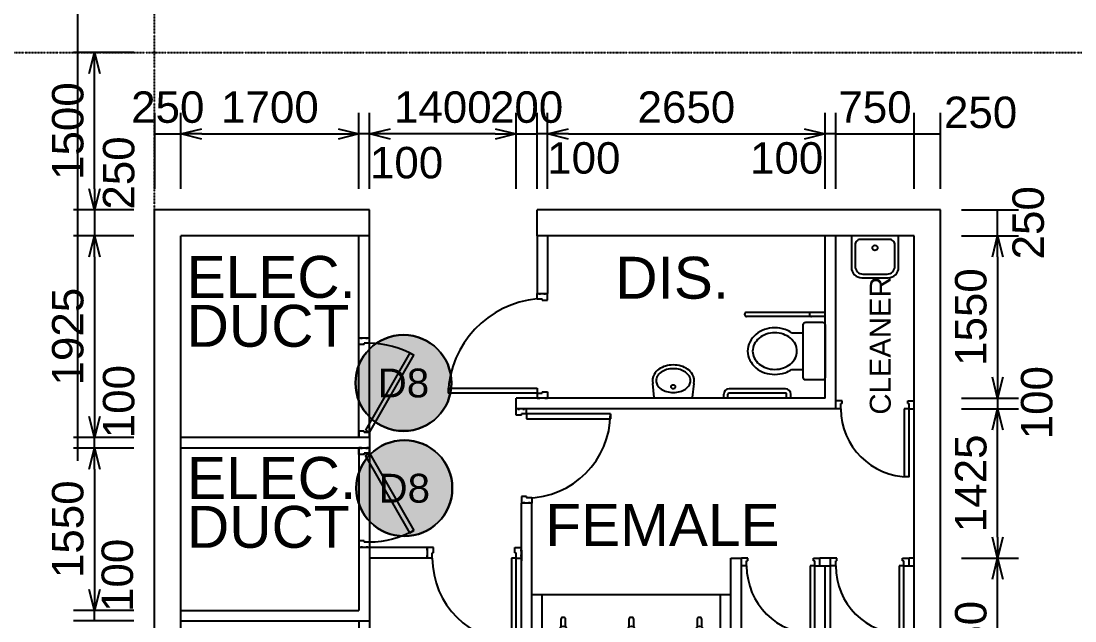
# Model space of a CAD drawing. Header units: millimetres. Extents: x 519 to 50132, y 345 to 55394.
# Drawn here: x 27969 to 38027, y 34838 to 40563 of the extents above; entities that cross this region are included whole.
import ezdxf
from ezdxf.enums import TextEntityAlignment as Align

# ---------------------------------------------------------------- set-up
doc = ezdxf.new("R2010")
doc.units = ezdxf.units.MM
doc.linetypes.add('DASHDOT', pattern=[1, 0.5, -0.25, 0, -0.25])
doc.layers.get('0').update_dxf_attribs({"color": 8})
doc.layers.get('Defpoints').update_dxf_attribs({"color": 8})
for name, color, linetype in [('DLN020__', 8, 'DASHDOT'), ('DLN030', 8, 'Continuous'), ('DLN041__', 8, 'Continuous'), ('DLN052__', 8, 'Continuous'), ('DLN220__', 8, 'Continuous'), ('DLN280__', 8, 'Continuous'), ('DLN315__', 8, 'Continuous'), ('DLN325-1', 8, 'Continuous'), ('DLN325__', 8, 'Continuous'), ('DLN740__', 8, 'Continuous'), ('FITBATH', 8, 'Continuous'), ('FITDOOR', 8, 'Continuous'), ('FS-10', 8, 'Continuous'), ('MARK', 8, 'Continuous')]:
    doc.layers.add(name, color=color, linetype=linetype)
doc.styles.add('ROMANS', font='swissl.ttf')
doc.styles.add('SWIS721LT450', font='swissl.ttf')
doc.styles.add('SWIS721LT750', font='swissl.ttf')
doc.dimstyles.new('INTDIM', dxfattribs={"dimscale": 200, "dimtxt": 2.25, "dimasz": 1.5, "dimexe": 1, "dimexo": 0, "dimgap": 1, "dimtad": 1, "dimdec": 0, "dimrnd": 1, "dimzin": 1, "dimdsep": 46, "dimtxsty": 'SWIS721LT450', "dimcen": 1, "dimclrd": 256, "dimclre": 256, "dimclrt": 256, "dimaunit": 1, "dimadec": 3, "dimazin": 0, "dimtfac": 1, "dimtdec": 0, "dimtix": 1, "dimtmove": 2, "dimatfit": 0, "dimfxl": 1, "dimtolj": 1, "dimtzin": 0, "dimarcsym": 0})

# ---------------------------------------------------------------- blocks, each defined once
blk = doc.blocks.new('SANWC1')
at = {"layer": 'FITBATH'}
blk.add_lwpolyline([(0.317, 0.583, 0.06727), (0.374, 0.697, 0.082508), (0.404, 0.875, 0.082508), (0.374, 1.053, 0.090374), (0.291, 1.202, 0.104298), (0.157, 1.309, 0.116855), (0, 1.346, 0.116855), (-0.157, 1.309, 0.104298), (-0.291, 1.202, 0.090374), (-0.374, 1.053, 0.082508), (-0.404, 0.875, 0.082508), (-0.374, 0.697, 0.06727), (-0.317, 0.583, 0.06727)], format="xyb", dxfattribs=at)
for points in [[(-0.224, 1.147, 0.090374), (-0.292, 1.025, 0.082508), (-0.317, 0.875, 0.082508), (-0.292, 0.725, 0.090374), (-0.224, 0.603, 0.104298), (-0.118, 0.518, 0.116855), (0, 0.49, 0.116855), (0.118, 0.518, 0.104298), (0.224, 0.603, 0.090374), (0.292, 0.725, 0.082508), (0.317, 0.875, 0.082508), (0.292, 1.025, 0.090374), (0.224, 1.147, 0.104298), (0.118, 1.232, 0.116855), (0, 1.26, 0.116855), (-0.118, 1.232, 0.104298)], [(-0.452, 0.385), (0.452, 0.385, -0.414214), (0.5, 0.337), (0.5, 0.048, -0.414214), (0.452, 0), (-0.452, 0, -0.414214), (-0.5, 0.048), (-0.5, 0.337, -0.414214)]]:
    blk.add_lwpolyline(points, format="xyb", close=True, dxfattribs=at)
for points in [[(-0.317, 0.583), (-0.317, 0.385)], [(0.317, 0.583), (0.317, 0.385)]]:
    blk.add_lwpolyline(points, dxfattribs=at)
blk = doc.blocks.new('SANLAV1')
at = {"layer": 'FITBATH'}
for points in [[(0.492, 0.355, 0.195397), (0.459, 0.57, 0.106942), (0.341, 0.695, 0.081615), (0.188, 0.768, 0.069755), (0, 0.794, 0.069755), (-0.188, 0.768, 0.081615), (-0.341, 0.695, 0.106942), (-0.459, 0.57, 0.195397), (-0.492, 0.355, 0.195397)], [(0.492, 0.355), (0.453, 0.017, -0.380701), (0.434, 0), (-0.434, 0, -0.380701), (-0.453, 0.017), (-0.492, 0.355)]]:
    blk.add_lwpolyline(points, format="xyb", dxfattribs=at)
blk.add_lwpolyline([(0.412, 0.422, 0.135913), (0.383, 0.524, 0.106942), (0.291, 0.623, 0.081615), (0.163, 0.683, 0.069755), (0, 0.706, 0.069755), (-0.163, 0.683, 0.081615), (-0.291, 0.623, 0.106942), (-0.383, 0.524, 0.135913), (-0.412, 0.422, 0.135913), (-0.383, 0.319, 0.106942), (-0.291, 0.221, 0.081615), (-0.163, 0.16, 0.069755), (0, 0.137, 0.069755), (0.163, 0.16, 0.081615), (0.291, 0.221, 0.106942), (0.383, 0.319, 0.135913)], format="xyb", close=True, dxfattribs=at)
blk.add_circle((-0.002, 0.274), 0.049, dxfattribs=at)
blk = doc.blocks.new('DR1CL1')
at = {"layer": 'FITDOOR'}
for p, q in [((50, 0), (0, 0)), ((0, 0), (0, -75)), ((50, 0), (50, -50)), ((62.5, -75), (0, -75)), ((62.5, -50), (50, -50)), ((62.5, -50), (62.5, -75))]:
    blk.add_line(p, q, dxfattribs=at)
blk = doc.blocks.new('DR1CD')
at = {"layer": 'FITDOOR'}
for p, q in [((0, 1), (45, 1)), ((0, 1), (0, 0)), ((45, 0), (45, 1)), ((0, 0), (45, 0))]:
    blk.add_line(p, q, dxfattribs=at)
blk = doc.blocks.new('DR1CM')
at = {"layer": 'FITDOOR'}
blk.add_arc((0, 0), 1, 0, 90, dxfattribs=at)
blk = doc.blocks.new('DR1CR1')
at = {"layer": 'FITDOOR'}
for p, q in [((-50, 0), (0, 0)), ((-50, 0), (-50, -50)), ((0, 0), (0, -75)), ((-62.5, -50), (-62.5, -75)), ((-62.5, -50), (-50, -50)), ((-62.5, -75), (0, -75))]:
    blk.add_line(p, q, dxfattribs=at)
blk = doc.blocks.new('DR1CL2')
at = {"layer": 'FITDOOR'}
for p, q in [((50, 0), (0, 0)), ((0, 0), (0, -25)), ((50, 0), (50, -50)), ((12, -25), (0, -25)), ((0, -75), (0, -100)), ((12, -75), (0, -75)), ((62.5, -100), (0, -100)), ((62.5, -50), (50, -50)), ((62.5, -50), (62.5, -100))]:
    blk.add_line(p, q, dxfattribs=at)
blk = doc.blocks.new('DR1CR2')
at = {"layer": 'FITDOOR'}
for p, q in [((-50, 0), (-50, -50)), ((-50, 0), (0, 0)), ((0, 0), (0, -25)), ((-62.5, -50), (-50, -50)), ((-62.5, -50), (-62.5, -100)), ((-62.5, -100), (0, -100)), ((-12, -25), (0, -25)), ((-12, -75), (0, -75)), ((0, -75), (0, -100))]:
    blk.add_line(p, q, dxfattribs=at)
blk = doc.blocks.new('DR1AD')
at = {"layer": 'FITDOOR'}
for p, q in [((-45, 1), (0, 1)), ((-45, 1), (-45, 0)), ((0, 0), (0, 1)), ((-45, 0), (0, 0))]:
    blk.add_line(p, q, dxfattribs=at)
blk = doc.blocks.new('TOILET01')
at = {"layer": 'DLN740__'}
blk.add_line((171, 0), (-171, 0), dxfattribs=at)
for points in [[(113, 127), (124, 127, 0.294171), (165, 423, 0.11195), (82, 531, 0.35994), (-82, 531, 0.11195), (-165, 423, 0.294171), (-124, 127), (-113, 127)], [(-64, 111), (-64, 81, -1), (-88, 81), (-88, 111)], [(64, 111), (64, 81, 1), (88, 81), (88, 111)]]:
    blk.add_lwpolyline(points, format="xyb", dxfattribs=at)
blk.add_lwpolyline([(157, 420, -0.325454), (96, 111), (-96, 111, -0.325454), (-157, 420, -0.11195), (-76, 525, -0.35994), (76, 525, -0.11195)], format="xyb", close=True, dxfattribs=at)
for centre, start, end in [((6996, 619), 182.6182, 184.9339), ((-6996, 619), 355.0661, 357.3818)]:
    blk.add_arc(centre, 7194, start, end, dxfattribs=at)
blk = doc.blocks.new('URINAL')
at = {"layer": 'DLN740__'}
for points in [[(-174, -130, -0.355245), (-154, -114), (154, -114, -0.355245), (174, -130), (193, -221, 0.355529), (202, -229), (220, -229, 0.414214), (230, -219), (230, 0), (-230, 0), (-230, -219, 0.414214), (-220, -229), (-202, -229, 0.355529), (-193, -221), (-174, -130)], [(181, -163), (32, -288, -0.364844), (-32, -288), (-181, -163)], [(166, -118), (13, -248, -0.364844), (-13, -248), (-166, -118)]]:
    blk.add_lwpolyline(points, format="xyb", dxfattribs=at)
blk.add_circle((0, -64), 20.5, dxfattribs=at)
blk = doc.blocks.new('SANSLO-V01')
at = {"layer": 'FITBATH'}
for points in [[(225, 0), (225, 300, 0.414214), (125, 400), (-125, 400, 0.414214), (-225, 300), (-225, 0)], [(190, 85), (190, 290, 0.414214), (115, 365), (-115, 365, 0.414214), (-190, 290), (-190, 85, 0.414214), (-140, 35), (140, 35, 0.414214)]]:
    blk.add_lwpolyline(points, format="xyb", close=True, dxfattribs=at)
blk.add_circle((0, 115), 25, dxfattribs=at)
blk = doc.blocks.new('CORE_TOILET')
blk.add_line((-1650, -4825), (-875, -4825))
at = {"layer": 'DLN220__'}
for p, q in [((-3600, 0), (-3600, -550)), ((-3500, 0), (-3500, -550)), ((-850, -1550), (-850, 0)), ((-750, -1650), (-750, 0)), ((-3600, -550), (-3500, -550)), ((-3800, -1650), (-3800, -1550)), ((-3100, -1550), (-3800, -1550)), ((-850, -1550), (-3100, -1550)), ((-750, -1650), (-3800, -1650)), ((-3650, -2550), (-3750, -2550)), ((-3750, -3925), (-3750, -2550)), ((-3650, -3925), (-3650, -2550)), ((-4650, -2975), (-5200, -2975)), ((-4650, -2975), (-4650, -3075)), ((-3750, -3000), (-3750, -3100)), ((-4650, -3075), (-5200, -3075)), ((-1750, -3075), (-1650, -3075)), ((-1750, -3925), (-1750, -3075)), ((-1650, -4825), (-1650, -3075)), ((-3650, -3450), (-3650, -3450)), ((-5300, -3675), (-5300, -4125)), ((-5200, -3675), (-5200, -4125)), ((-4250, -3925), (-3750, -3925)), ((-4250, -4025), (-4250, -3925)), ((-3650, -3925), (-1750, -3925)), ((-4250, -4025), (-2500, -4025)), ((-2500, -5675), (-2500, -4025)), ((-2400, -5675), (-2400, -4025)), ((-2400, -4025), (-1750, -4025)), ((-1750, -4925), (-1750, -4025)), ((-5200, -4125), (-5300, -4125)), ((-1650, -4825), (0, -4825)), ((-1750, -4925), (0, -4925)), ((-6750, -5225), (-7000, -5225)), ((-6750, -5325), (-6750, -5225)), ((-6750, -5325), (-7000, -5325))]:
    blk.add_line(p, q, dxfattribs=at)
at = {"layer": 'DLN220__', "ltscale": 0.05}
blk.add_lwpolyline([(-5000, -5075), (-5000, -4275), (-6500, -4275), (-6500, -5075)], close=True, dxfattribs=at)
at = {"layer": 'DLN325__', "ltscale": 0.3}
for p, q in [((-6850, -5675), (-6850, -5325)), ((-6800, -5675), (-6800, -5325)), ((-6750, -5675), (-6750, -5325))]:
    blk.add_line(p, q, dxfattribs=at)
at = {"layer": 'DLN740__'}
for p, q in [((-980, -730), (-1600, -730)), ((-980, -770), (-1600, -770)), ((-850, -730), (-980, -730)), ((-850, -770), (-980, -770)), ((-1228, -1460), (-1768, -1460)), ((-1228, -1500), (-1768, -1500)), ((-1818, -1550), (-1818, -1510)), ((-1778, -1550), (-1778, -1510)), ((-1218, -1550), (-1218, -1510)), ((-1178, -1550), (-1178, -1510)), ((-800, -3075), (-900, -3075)), ((0, -3075), (-50, -3075)), ((-900, -3150), (-800, -3150)), ((-850, -4825), (-850, -3150)), ((-800, -4825), (-800, -3150)), ((-50, -3150), (0, -3150)), ((-1750, -3425), (-3650, -3425)), ((-3550, -3825), (-3550, -3425)), ((-1850, -3825), (-1850, -3425)), ((-6800, -3875), (-5300, -3875)), ((-3550, -3825), (-1850, -3825)), ((-4250, -4875), (-4250, -4725)), ((-4175, -4725), (-4175, -4825)), ((-2500, -4825), (-4175, -4825)), ((-2500, -4875), (-4250, -4875)), ((-6450, -5225), (-4900, -5225)), ((-6350, -5575), (-6350, -5225)), ((-5000, -5225), (-5000, -5575)), ((-4900, -5225), (-4900, -5675)), ((-5000, -5575), (-6350, -5575)), ((-4250, -5675), (-4250, -5575)), ((-4175, -5575), (-4175, -5675))]:
    blk.add_line(p, q, dxfattribs=at)
for points in [[(-3328, -3733), (-3328, -3661, 0.414214), (-3348, -3641), (-3353, -3641, 0.414214), (-3373, -3661), (-3373, -3733)], [(-2678, -3733), (-2678, -3661, 0.414214), (-2698, -3641), (-2703, -3641, 0.414214), (-2723, -3661), (-2723, -3733)], [(-2028, -3733), (-2028, -3661, 0.414214), (-2048, -3641), (-2053, -3641, 0.414214), (-2073, -3661), (-2073, -3733)], [(-6023, -5483), (-6023, -5411, -0.414214), (-6003, -5391), (-5998, -5391, -0.414214), (-5978, -5411), (-5978, -5483)], [(-5328, -5483), (-5328, -5411, 0.414214), (-5348, -5391), (-5353, -5391, 0.414214), (-5373, -5411), (-5373, -5483)]]:
    blk.add_lwpolyline(points, format="xyb", dxfattribs=at)
for points in [[(-6800, -5225), (-6800, -3875)], [(-6450, -5225), (-6450, -5675)]]:
    blk.add_lwpolyline(points, dxfattribs=at)
for centre in [(-3350, -3763), (-2700, -3763), (-2050, -3763), (-6000, -5513), (-5350, -5513)]:
    blk.add_circle(centre, 37.5, dxfattribs=at)
for centre, radius, start, end in [((-1600, -750), 20, 90, 270), ((-980, -750), 20, 90, 270), ((-1768, -1510), 50, 90, 180), ((-1768, -1510), 10, 90, 180), ((-1228, -1510), 50, 0, 90), ((-1228, -1510), 10, 0, 90)]:
    blk.add_arc(centre, radius, start, end, dxfattribs=at)
at = {"layer": 'FITDOOR'}
blk.add_arc((-3508, -1538), 942, 95.5824, 177.6907, dxfattribs=at)
at = {"layer": 'DLN325__', "xscale": -1}
for name, p, rotation in [('DR1CL2', (-3600, -550), 90), ('DR1CR2', (-3600, -1550), 90), ('DR1CL1', (-750, -1650), 180), ('DR1CR1', (0, -1650), 180)]:
    blk.add_blockref(name, p, dxfattribs=dict(at, rotation=rotation))
at = {"layer": 'DLN325__', "xscale": -1, "yscale": 850, "rotation": 90}
blk.add_blockref('DR1AD', (-3600, -1500), dxfattribs=at)
at = {"layer": 'DLN325__'}
for name, p, rotation in [('DR1CL2', (-3700, -1650), 270), ('DR1CR2', (-3650, -2550), 270), ('DR1CR2', (-4650, -3075), 180), ('DR1CL2', (-3750, -3075), 180)]:
    blk.add_blockref(name, p, dxfattribs=dict(at, rotation=rotation))
for p, yscale, rotation in [((-3700, -1700), 800, 270), ((-50, -1650), 650, 180), ((-3800, -3075), 800, 180)]:
    blk.add_blockref('DR1CD', p, dxfattribs=dict(at, yscale=yscale, rotation=rotation))
for p, xscale, yscale, zscale, rotation in [((-3700, -1700), 800, 800, 800, 270), ((-50, -1650), 650, 650, 650, 180), ((-3800, -3075), 800, 800, 800, 180)]:
    blk.add_blockref('DR1CM', p, dxfattribs=dict(at, xscale=xscale, yscale=yscale, zscale=zscale, rotation=rotation))
at = {"layer": 'DLN740__'}
for name, p, rotation in [('SANSLO-V01', (-375, 0), 180), ('TOILET01', (-2500, -4387), 90), ('TOILET01', (-2500, -5262), 90)]:
    blk.add_blockref(name, p, dxfattribs=dict(at, rotation=rotation))
for name, p, xscale, yscale, zscale, rotation in [('SANWC1', (-850, -1100), 550, 550, 550, 90), ('DR1CM', (-950, -3150), 650, 650, 650, 180), ('DR1CM', (-100, -3150), 650, 650, 650, 180), ('DR1CM', (-4175, -4075), 650, 650, 650, 270), ('DR1CM', (-4175, -4925), 650, 650, 650, 270)]:
    blk.add_blockref(name, p, dxfattribs=dict(at, xscale=xscale, yscale=yscale, zscale=zscale, rotation=rotation))
at = {"layer": 'DLN740__', "xscale": 400, "yscale": 400, "zscale": 400}
blk.add_blockref('SANLAV1', (-2300, -1550), dxfattribs=at)
at = {"layer": 'DLN740__'}
for name, p, xscale, rotation in [('DR1CL1', (-1650, -3150), -1, 180), ('DR1CR1', (-900, -3150), -1, 180), ('DR1CL1', (-800, -3150), -1, 180), ('DR1CR1', (-50, -3150), -1, 180), ('DR1CR1', (-4175, -4025), -1, 270), ('URINAL', (-6800, -4675), -1.000000000000002, 90.00000002556308), ('DR1CL1', (-4175, -4775), -1, 270), ('DR1CR1', (-4175, -4875), -1, 270), ('DR1CL1', (-4175, -5575), -1, 270)]:
    blk.add_blockref(name, p, dxfattribs=dict(at, xscale=xscale, rotation=rotation))
at = {"layer": 'DLN740__', "yscale": 650}
for p, rotation in [((-950, -3150), 180), ((-100, -3150), 180), ((-4175, -4075), 270), ((-4175, -4925), 270)]:
    blk.add_blockref('DR1CD', p, dxfattribs=dict(at, rotation=rotation))
at = {"layer": 'DLN740__', "xscale": -1}
blk.add_blockref('URINAL', (-5730, -3875), dxfattribs=at)
at = {"layer": 'DLN740__'}
for p in [(-1287, -4825), (-412, -4825)]:
    blk.add_blockref('TOILET01', p, dxfattribs=at)
at = {"layer": 'DLN041__', "insert": (-2337, -5471), "char_height": 300, "width": 1310.63, "attachment_point": 7, "style": 'SWIS721LT750'}
blk.add_mtext('{\\fUnivers|b0|i0|c0|p34;P.D.}', dxfattribs=at)
blk = doc.blocks.new('DRNO')
at = {"layer": 'MARK'}
blk.add_circle((0, 0), 1, dxfattribs=at)
at = {"layer": 'MARK', "style": 'ROMANS'}
blk.add_attdef('DRNO', text='', height=0.6, dxfattribs=at).set_placement((0, 0), align=Align.MIDDLE)
blk = doc.blocks.new('DIMARR')
for p, q in [((-1, 0.25), (0, 0)), ((-1, 0), (0, 0)), ((0, 0), (-1, -0.25))]:
    blk.add_line(p, q)
blk = doc.blocks.new('*D400')
at = {"layer": 'Defpoints', "color": 0, "transparency": 16777216}
for p in [(31194, 39486), (29494, 38763), (31194, 38763)]:
    blk.add_point(p, dxfattribs=at)
at = {"layer": 'DLN030', "lineweight": -2, "transparency": 16777216}
for p, q in [((29494, 38963), (29494, 39686)), ((31194, 38963), (31194, 39686)), ((29694, 39486), (30994, 39486))]:
    blk.add_line(p, q, dxfattribs=at)
at = {"layer": 'DLN030', "lineweight": -2, "transparency": 16777216, "xscale": 200, "yscale": 200, "zscale": 200, "rotation": 180}
blk.add_blockref('DIMARR', (29494, 39486), dxfattribs=at)
at = {"layer": 'DLN030', "lineweight": -2, "transparency": 16777216, "xscale": 200, "yscale": 200, "zscale": 200}
blk.add_blockref('DIMARR', (31194, 39486), dxfattribs=at)
at = {"layer": 'DLN030', "transparency": 16777216, "insert": (30344, 39740), "char_height": 300, "attachment_point": 5, "style": 'SWIS721LT450'}
blk.add_mtext('\\A1;1700', dxfattribs=at)
blk = doc.blocks.new('*D401')
at = {"layer": 'Defpoints', "color": 0, "transparency": 16777216}
for p in [(29494, 39486), (29244, 38763), (29494, 38763)]:
    blk.add_point(p, dxfattribs=at)
at = {"layer": 'DLN030', "lineweight": -2, "transparency": 16777216}
for p, q in [((29244, 38963), (29244, 39686)), ((29494, 38963), (29494, 39686)), ((29244, 39486), (29494, 39486))]:
    blk.add_line(p, q, dxfattribs=at)
at = {"layer": 'DLN030', "transparency": 16777216, "insert": (29369, 39740), "char_height": 300, "attachment_point": 5, "style": 'SWIS721LT450'}
blk.add_mtext('\\A1;250', dxfattribs=at)
blk = doc.blocks.new('*D402')
at = {"layer": 'Defpoints', "color": 0, "transparency": 16777216}
for p in [(31194, 39486), (31194, 38763), (31294, 38763)]:
    blk.add_point(p, dxfattribs=at)
at = {"layer": 'DLN030', "lineweight": -2, "transparency": 16777216}
for p, q in [((31194, 38963), (31194, 39686)), ((31294, 38963), (31294, 39686)), ((31294, 39486), (31194, 39486))]:
    blk.add_line(p, q, dxfattribs=at)
at = {"layer": 'DLN030', "transparency": 16777216, "insert": (31648, 39210), "char_height": 300, "attachment_point": 5, "style": 'SWIS721LT450'}
blk.add_mtext('\\A1;100', dxfattribs=at)
blk = doc.blocks.new('*D403')
at = {"layer": 'Defpoints', "color": 0, "transparency": 16777216}
for p in [(29244, 38763), (28670, 38513), (29244, 38513)]:
    blk.add_point(p, dxfattribs=at)
at = {"layer": 'DLN030', "lineweight": -2, "transparency": 16777216}
for p, q in [((29044, 38763), (28470, 38763)), ((28670, 38763), (28670, 38513)), ((29044, 38513), (28470, 38513))]:
    blk.add_line(p, q, dxfattribs=at)
at = {"layer": 'DLN030', "transparency": 16777216, "insert": (28902, 39113), "char_height": 300, "attachment_point": 5, "rotation": 90, "style": 'SWIS721LT450'}
blk.add_mtext('\\A1;250', dxfattribs=at)
blk = doc.blocks.new('*D404')
at = {"layer": 'Defpoints', "color": 0, "transparency": 16777216}
for p in [(29244, 38513), (28670, 36588), (29244, 36588)]:
    blk.add_point(p, dxfattribs=at)
at = {"layer": 'DLN030', "lineweight": -2, "transparency": 16777216}
for p, q in [((29044, 38513), (28470, 38513)), ((28670, 38313), (28670, 36788)), ((29044, 36588), (28470, 36588))]:
    blk.add_line(p, q, dxfattribs=at)
at = {"layer": 'DLN030', "lineweight": -2, "transparency": 16777216, "xscale": 200, "yscale": 200, "zscale": 200}
for p, rotation in [((28670, 38513), 90), ((28670, 36588), 270)]:
    blk.add_blockref('DIMARR', p, dxfattribs=dict(at, rotation=rotation))
at = {"layer": 'DLN030', "transparency": 16777216, "insert": (28416, 37551), "char_height": 300, "attachment_point": 5, "rotation": 90, "style": 'SWIS721LT450'}
blk.add_mtext('\\A1;1925', dxfattribs=at)
blk = doc.blocks.new('*D405')
at = {"layer": 'Defpoints', "color": 0, "transparency": 16777216}
for p in [(28670, 36588), (29244, 36588), (29244, 36488)]:
    blk.add_point(p, dxfattribs=at)
at = {"layer": 'DLN030', "lineweight": -2, "transparency": 16777216}
for p, q in [((29044, 36588), (28470, 36588)), ((28670, 36488), (28670, 36588)), ((29044, 36488), (28470, 36488))]:
    blk.add_line(p, q, dxfattribs=at)
at = {"layer": 'DLN030', "transparency": 16777216, "insert": (28902, 36931), "char_height": 300, "attachment_point": 5, "rotation": 90, "style": 'SWIS721LT450'}
blk.add_mtext('\\A1;100', dxfattribs=at)
blk = doc.blocks.new('*D407')
at = {"layer": 'Defpoints', "color": 0, "transparency": 16777216}
for p in [(28670, 40263), (29244, 40263), (29244, 38763)]:
    blk.add_point(p, dxfattribs=at)
at = {"layer": 'DLN030', "lineweight": -2, "transparency": 16777216}
for p, q in [((29044, 40263), (28470, 40263)), ((28670, 38963), (28670, 40063)), ((29044, 38763), (28470, 38763))]:
    blk.add_line(p, q, dxfattribs=at)
at = {"layer": 'DLN030', "lineweight": -2, "transparency": 16777216, "xscale": 200, "yscale": 200, "zscale": 200}
for p, rotation in [((28670, 40263), 90), ((28670, 38763), 270)]:
    blk.add_blockref('DIMARR', p, dxfattribs=dict(at, rotation=rotation))
at = {"layer": 'DLN030', "transparency": 16777216, "insert": (28416, 39513), "char_height": 300, "attachment_point": 5, "rotation": 90, "style": 'SWIS721LT450'}
blk.add_mtext('\\A1;1500', dxfattribs=at)
blk = doc.blocks.new('*D408')
at = {"layer": 'Defpoints', "color": 0, "transparency": 16777216}
for p in [(36744, 35438), (37289, 35438), (36744, 33688)]:
    blk.add_point(p, dxfattribs=at)
at = {"layer": 'DLN030', "lineweight": -2, "transparency": 16777216}
for p, q in [((36944, 35438), (37489, 35438)), ((37289, 33888), (37289, 35238)), ((36944, 33688), (37489, 33688))]:
    blk.add_line(p, q, dxfattribs=at)
at = {"layer": 'DLN030', "lineweight": -2, "transparency": 16777216, "xscale": 200, "yscale": 200, "zscale": 200}
for p, rotation in [((37289, 35438), 90), ((37289, 33688), 270)]:
    blk.add_blockref('DIMARR', p, dxfattribs=dict(at, rotation=rotation))
at = {"layer": 'DLN030', "transparency": 16777216, "insert": (37035, 34563), "char_height": 300, "attachment_point": 5, "rotation": 90, "style": 'SWIS721LT450'}
blk.add_mtext('\\A1;1750', dxfattribs=at)
blk = doc.blocks.new('A$C100E7936')
at = {"layer": 'FITDOOR'}
blk.add_arc((560, -78), 850, 150, 180, dxfattribs=at)
at = {"layer": 'DLN315__', "yscale": 849.9999999999936, "rotation": 60.00000000179951}
blk.add_blockref('DR1AD', (560, -78), dxfattribs=at)
at = {"layer": 'DLN315__'}
for name, p in [('DR1CL2', (-340, -78)), ('DR1CR2', (610, -78))]:
    blk.add_blockref(name, p, dxfattribs=at)
blk = doc.blocks.new('*D412')
at = {"layer": 'Defpoints', "color": 0, "transparency": 16777216}
for p in [(29244, 36488), (28670, 34938), (29244, 34938)]:
    blk.add_point(p, dxfattribs=at)
at = {"layer": 'DLN030', "lineweight": -2, "transparency": 16777216}
for p, q in [((29044, 36488), (28470, 36488)), ((28670, 36288), (28670, 35138)), ((29044, 34938), (28470, 34938))]:
    blk.add_line(p, q, dxfattribs=at)
at = {"layer": 'DLN030', "lineweight": -2, "transparency": 16777216, "xscale": 200, "yscale": 200, "zscale": 200}
for p, rotation in [((28670, 36488), 90), ((28670, 34938), 270)]:
    blk.add_blockref('DIMARR', p, dxfattribs=dict(at, rotation=rotation))
at = {"layer": 'DLN030', "transparency": 16777216, "insert": (28416, 35713), "char_height": 300, "attachment_point": 5, "rotation": 90, "style": 'SWIS721LT450'}
blk.add_mtext('\\A1;1550', dxfattribs=at)
blk = doc.blocks.new('*D413')
at = {"layer": 'Defpoints', "color": 0, "transparency": 16777216}
for p in [(28670, 34938), (29244, 34938), (29244, 34838)]:
    blk.add_point(p, dxfattribs=at)
at = {"layer": 'DLN030', "lineweight": -2, "transparency": 16777216}
for p, q in [((29044, 34938), (28470, 34938)), ((28670, 34838), (28670, 34938)), ((29044, 34838), (28470, 34838))]:
    blk.add_line(p, q, dxfattribs=at)
at = {"layer": 'DLN030', "transparency": 16777216, "insert": (28889, 35273), "char_height": 300, "attachment_point": 5, "rotation": 90, "style": 'SWIS721LT450'}
blk.add_mtext('\\A1;100', dxfattribs=at)
blk = doc.blocks.new('*D420')
at = {"layer": 'Defpoints', "color": 0, "transparency": 16777216}
for p in [(31294, 39486), (31294, 38763), (32694, 38763)]:
    blk.add_point(p, dxfattribs=at)
at = {"layer": 'DLN030', "lineweight": -2, "transparency": 16777216}
for p, q in [((31294, 38963), (31294, 39686)), ((32694, 38963), (32694, 39686)), ((32494, 39486), (31494, 39486))]:
    blk.add_line(p, q, dxfattribs=at)
at = {"layer": 'DLN030', "lineweight": -2, "transparency": 16777216, "xscale": 200, "yscale": 200, "zscale": 200, "rotation": 180}
blk.add_blockref('DIMARR', (31294, 39486), dxfattribs=at)
at = {"layer": 'DLN030', "lineweight": -2, "transparency": 16777216, "xscale": 200, "yscale": 200, "zscale": 200}
blk.add_blockref('DIMARR', (32694, 39486), dxfattribs=at)
at = {"layer": 'DLN030', "transparency": 16777216, "insert": (31994, 39740), "char_height": 300, "attachment_point": 5, "style": 'SWIS721LT450'}
blk.add_mtext('\\A1;1400', dxfattribs=at)
blk = doc.blocks.new('*D421')
at = {"layer": 'Defpoints', "color": 0, "transparency": 16777216}
for p in [(35644, 39486), (35644, 38763), (35744, 38763)]:
    blk.add_point(p, dxfattribs=at)
at = {"layer": 'DLN030', "lineweight": -2, "transparency": 16777216}
for p, q in [((35644, 38963), (35644, 39686)), ((35744, 38963), (35744, 39686)), ((35744, 39486), (35644, 39486))]:
    blk.add_line(p, q, dxfattribs=at)
at = {"layer": 'DLN030', "transparency": 16777216, "insert": (35276, 39255), "char_height": 300, "attachment_point": 5, "style": 'SWIS721LT450'}
blk.add_mtext('\\A1;100', dxfattribs=at)
blk = doc.blocks.new('*D422')
at = {"layer": 'Defpoints', "color": 0, "transparency": 16777216}
for p in [(36494, 39486), (35744, 38763), (36494, 38763)]:
    blk.add_point(p, dxfattribs=at)
at = {"layer": 'DLN030', "lineweight": -2, "transparency": 16777216}
for p, q in [((35744, 38963), (35744, 39686)), ((36494, 38963), (36494, 39686)), ((35744, 39486), (36494, 39486))]:
    blk.add_line(p, q, dxfattribs=at)
at = {"layer": 'DLN030', "transparency": 16777216, "insert": (36119, 39740), "char_height": 300, "attachment_point": 5, "style": 'SWIS721LT450'}
blk.add_mtext('\\A1;750', dxfattribs=at)
blk = doc.blocks.new('*D423')
at = {"layer": 'Defpoints', "color": 0, "transparency": 16777216}
for p in [(36744, 38513), (36744, 36963), (37289, 36963)]:
    blk.add_point(p, dxfattribs=at)
at = {"layer": 'DLN030', "lineweight": -2, "transparency": 16777216}
for p, q in [((36944, 38513), (37489, 38513)), ((37289, 38313), (37289, 37163)), ((36944, 36963), (37489, 36963))]:
    blk.add_line(p, q, dxfattribs=at)
at = {"layer": 'DLN030', "lineweight": -2, "transparency": 16777216, "xscale": 200, "yscale": 200, "zscale": 200}
for p, rotation in [((37289, 38513), 90), ((37289, 36963), 270)]:
    blk.add_blockref('DIMARR', p, dxfattribs=dict(at, rotation=rotation))
at = {"layer": 'DLN030', "transparency": 16777216, "insert": (37035, 37738), "char_height": 300, "attachment_point": 5, "rotation": 90, "style": 'SWIS721LT450'}
blk.add_mtext('\\A1;1550', dxfattribs=at)
blk = doc.blocks.new('*D424')
at = {"layer": 'Defpoints', "color": 0, "transparency": 16777216}
for p in [(36744, 36963), (36744, 36863), (37289, 36863)]:
    blk.add_point(p, dxfattribs=at)
at = {"layer": 'DLN030', "lineweight": -2, "transparency": 16777216}
for p, q in [((36944, 36963), (37489, 36963)), ((37289, 36963), (37289, 36863)), ((36944, 36863), (37489, 36863))]:
    blk.add_line(p, q, dxfattribs=at)
at = {"layer": 'DLN030', "transparency": 16777216, "insert": (37664, 36921), "char_height": 300, "attachment_point": 5, "rotation": 90, "style": 'SWIS721LT450'}
blk.add_mtext('\\A1;100', dxfattribs=at)
blk = doc.blocks.new('*D425')
at = {"layer": 'Defpoints', "color": 0, "transparency": 16777216}
for p in [(36744, 39486), (36494, 38763), (36744, 38763)]:
    blk.add_point(p, dxfattribs=at)
at = {"layer": 'DLN030', "lineweight": -2, "transparency": 16777216}
for p, q in [((36494, 38963), (36494, 39686)), ((36744, 38963), (36744, 39686)), ((36494, 39486), (36744, 39486))]:
    blk.add_line(p, q, dxfattribs=at)
at = {"layer": 'DLN030', "transparency": 16777216, "insert": (37127, 39690), "char_height": 300, "attachment_point": 5, "style": 'SWIS721LT450'}
blk.add_mtext('\\A1;250', dxfattribs=at)
blk = doc.blocks.new('*D426')
at = {"layer": 'Defpoints', "color": 0, "transparency": 16777216}
for p in [(36744, 38763), (37289, 38763), (36744, 38513)]:
    blk.add_point(p, dxfattribs=at)
at = {"layer": 'DLN030', "lineweight": -2, "transparency": 16777216}
for p, q in [((36944, 38763), (37489, 38763)), ((37289, 38513), (37289, 38763)), ((36944, 38513), (37489, 38513))]:
    blk.add_line(p, q, dxfattribs=at)
at = {"layer": 'DLN030', "transparency": 16777216, "insert": (37583, 38638), "char_height": 300, "attachment_point": 5, "rotation": 90, "style": 'SWIS721LT450'}
blk.add_mtext('\\A1;250', dxfattribs=at)
blk = doc.blocks.new('*D427')
at = {"layer": 'Defpoints', "color": 0, "transparency": 16777216}
for p in [(36744, 36863), (37289, 36863), (36744, 35438)]:
    blk.add_point(p, dxfattribs=at)
at = {"layer": 'DLN030', "lineweight": -2, "transparency": 16777216}
for p, q in [((36944, 36863), (37489, 36863)), ((37289, 35638), (37289, 36663)), ((36944, 35438), (37489, 35438))]:
    blk.add_line(p, q, dxfattribs=at)
at = {"layer": 'DLN030', "lineweight": -2, "transparency": 16777216, "xscale": 200, "yscale": 200, "zscale": 200}
for p, rotation in [((37289, 36863), 90), ((37289, 35438), 270)]:
    blk.add_blockref('DIMARR', p, dxfattribs=dict(at, rotation=rotation))
at = {"layer": 'DLN030', "transparency": 16777216, "insert": (37035, 36151), "char_height": 300, "attachment_point": 5, "rotation": 90, "style": 'SWIS721LT450'}
blk.add_mtext('\\A1;1425', dxfattribs=at)
blk = doc.blocks.new('*D438')
at = {"layer": 'Defpoints', "color": 0, "transparency": 16777216}
for p in [(32894, 39486), (32694, 38763), (32894, 38763)]:
    blk.add_point(p, dxfattribs=at)
at = {"layer": 'DLN030', "lineweight": -2, "transparency": 16777216}
for p, q in [((32694, 38963), (32694, 39686)), ((32894, 38963), (32894, 39686)), ((32694, 39486), (32894, 39486))]:
    blk.add_line(p, q, dxfattribs=at)
at = {"layer": 'DLN030', "transparency": 16777216, "insert": (32794, 39740), "char_height": 300, "attachment_point": 5, "style": 'SWIS721LT450'}
blk.add_mtext('\\A1;200', dxfattribs=at)
blk = doc.blocks.new('*D439')
at = {"layer": 'Defpoints', "color": 0, "transparency": 16777216}
for p in [(32894, 39486), (32894, 38763), (32994, 38763)]:
    blk.add_point(p, dxfattribs=at)
at = {"layer": 'DLN030', "lineweight": -2, "transparency": 16777216}
for p, q in [((32894, 38963), (32894, 39686)), ((32994, 38963), (32994, 39686)), ((32994, 39486), (32894, 39486))]:
    blk.add_line(p, q, dxfattribs=at)
at = {"layer": 'DLN030', "transparency": 16777216, "insert": (33340, 39255), "char_height": 300, "attachment_point": 5, "style": 'SWIS721LT450'}
blk.add_mtext('\\A1;100', dxfattribs=at)
blk = doc.blocks.new('*D440')
at = {"layer": 'Defpoints', "color": 0, "transparency": 16777216}
for p in [(35644, 39486), (32994, 38763), (35644, 38763)]:
    blk.add_point(p, dxfattribs=at)
at = {"layer": 'DLN030', "lineweight": -2, "transparency": 16777216}
for p, q in [((32994, 38963), (32994, 39686)), ((35644, 38963), (35644, 39686)), ((33194, 39486), (35444, 39486))]:
    blk.add_line(p, q, dxfattribs=at)
at = {"layer": 'DLN030', "lineweight": -2, "transparency": 16777216, "xscale": 200, "yscale": 200, "zscale": 200, "rotation": 180}
blk.add_blockref('DIMARR', (32994, 39486), dxfattribs=at)
at = {"layer": 'DLN030', "lineweight": -2, "transparency": 16777216, "xscale": 200, "yscale": 200, "zscale": 200}
blk.add_blockref('DIMARR', (35644, 39486), dxfattribs=at)
at = {"layer": 'DLN030', "transparency": 16777216, "insert": (34319, 39740), "char_height": 300, "attachment_point": 5, "style": 'SWIS721LT450'}
blk.add_mtext('\\A1;2650', dxfattribs=at)

msp = doc.modelspace()

# ---------------------------------------------------------------- hatches: boundary and pattern name
at = {"layer": 'FS-10'}
h = msp.add_hatch(color=256, dxfattribs=at)
edge = h.paths.add_edge_path()
edge.add_arc((31618.4, 37109), 458.3, 0, 360)
h = msp.add_hatch(color=256, dxfattribs=at)
edge = h.paths.add_edge_path()
edge.add_arc((31626.5, 36104.7), 458.3, 0, 360)

# ---------------------------------------------------------------- linework, layer by layer
at = {"layer": 'DLN020__'}
for p, q in [((29243.8, 4513.1), (29243.8, 51263.1)), ((1814.6, 40263.1), (45493.8, 40263.1))]:
    msp.add_line(p, q, dxfattribs=at)
at = {"layer": 'DLN052__', "ltscale": 0.05}
msp.add_line((28506.8, 51980), (28506.8, 36364.5), dxfattribs=at)
at = {"layer": 'DLN220__'}
for p, q in [((31193.8, 37538.1), (31193.8, 38513.1)), ((31293.8, 37538.1), (31293.8, 38513.1)), ((31193.8, 36588.1), (31193.8, 37538.1)), ((31293.8, 37538.1), (31193.8, 37538.1)), ((31293.8, 36588.1), (31293.8, 37538.1)), ((31293.8, 36588.1), (29493.8, 36588.1)), ((30636.4, 36586.8), (30636.4, 36586.8)), ((31293.8, 36588.1), (31293.8, 36488.1)), ((31293.8, 36488.1), (29493.8, 36488.1)), ((31193.8, 36488.1), (31193.8, 35538.1)), ((31293.8, 36488.1), (31293.8, 35538.1)), ((31193.8, 35613.1), (31193.8, 34938.1)), ((31293.8, 35613.1), (31293.8, 34838.1)), ((31293.8, 35538.1), (31193.8, 35538.1)), ((31293.8, 35538.1), (31193.8, 35538.1)), ((29493.8, 34938.1), (31193.8, 34938.1)), ((29493.8, 34838.1), (31293.8, 34838.1))]:
    msp.add_line(p, q, dxfattribs=at)
at = {"layer": 'DLN280__'}
for p, q in [((29243.8, 32588.1), (29243.8, 38763.1)), ((31293.8, 38763.1), (29243.8, 38763.1)), ((31293.8, 38513.1), (31293.8, 38763.1)), ((36743.8, 38763.1), (32893.8, 38763.1)), ((32893.8, 38513.1), (32893.8, 38763.1)), ((36743.8, 32588.1), (36743.8, 38763.1)), ((29493.8, 32838.1), (29493.8, 38513.1)), ((31293.8, 38513.1), (29493.8, 38513.1)), ((36493.8, 38513.1), (32893.8, 38513.1)), ((36493.8, 32838.1), (36493.8, 38513.1))]:
    msp.add_line(p, q, dxfattribs=at)
at = {"layer": 'FS-10'}
for centre in [(31618.4, 37109), (31626.5, 36104.7)]:
    msp.add_circle(centre, 458.3, dxfattribs=at)

# ---------------------------------------------------------------- block references
at = {"layer": 'DLN325-1'}
ref = msp.add_blockref('DRNO', (31618.4, 37109), dxfattribs=dict(at, xscale=-458.3333333333333, yscale=458.3333333333333, zscale=458.3333333333333, rotation=180))
ref.add_attrib('DRNO', 'D8', dxfattribs={"layer": 'MARK', "height": 275, "style": 'ROMANS'}).set_placement((31618.4, 37109), align=Align.MIDDLE)
ref = msp.add_blockref('DRNO', (31626.5, 36104.7), dxfattribs=dict(at, xscale=-458.3333333333333, yscale=458.3333333333333, zscale=458.3333333333333, rotation=180))
ref.add_attrib('DRNO', 'D8', dxfattribs={"layer": 'MARK', "height": 275, "style": 'ROMANS'}).set_placement((31626.5, 36104.7), align=Align.MIDDLE)
at = {"layer": 'DLN325__', "rotation": 270}
msp.add_blockref('A$C100E7936', (31371.7, 37197.6), dxfattribs=at)
at = {"layer": 'DLN325__', "xscale": -1, "rotation": 270}
msp.add_blockref('A$C100E7936', (31371.7, 35878.5), dxfattribs=at)
at = {"layer": 'DLN740__'}
msp.add_blockref('CORE_TOILET', (36493.8, 38513.1), dxfattribs=at)

# ---------------------------------------------------------------- texts
at = {"layer": 'DLN041__', "style": 'SWIS721LT750'}
for s, p in [('DIS.', (33640.3, 37913.5)), ('FEMALE', (32972.6, 35553.4))]:
    msp.add_text(s, height=400, dxfattribs=at).set_placement(p)
msp.add_text('CLEANER', height=200, rotation=90, dxfattribs=at).set_placement((36269.2, 36807.2))
at = {"layer": 'DLN041__', "char_height": 400, "width": 1747.501, "attachment_point": 7, "line_spacing_factor": 0.7, "style": 'SWIS721LT750'}
for insert in [(29549.1, 37448.9), (29552.6, 35530.1)]:
    msp.add_mtext('ELEC. DUCT', dxfattribs=dict(at, insert=insert))

# ---------------------------------------------------------------- dimensions: what is measured, and where the dimension line sits
at = {"layer": 'DLN030'}
for base, p1, p2, angle, picture, middle in [((28670.5, 40263.1), (29243.8, 38763.1), (29243.8, 40263.1), 270, '*D407', (28416.3, 39513.1)), ((29493.8, 39486.1), (29243.8, 38763.1), (29493.8, 38763.1), 180, '*D401', (29368.8, 39740.3)), ((31193.8, 39486.1), (29493.8, 38763.1), (31193.8, 38763.1), 180, '*D400', (30343.8, 39740.3)), ((32893.8, 39486.1), (32693.8, 38763.1), (32893.8, 38763.1), 180, '*D438', (32793.8, 39740.3)), ((35643.8, 39486.1), (32993.8, 38763.1), (35643.8, 38763.1), 180, '*D440', (34318.8, 39740.3)), ((36493.8, 39486.1), (35743.8, 38763.1), (36493.8, 38763.1), 180, '*D422', (36118.8, 39740.3)), ((28670.5, 36588.1), (29243.8, 38513.1), (29243.8, 36588.1), 90, '*D404', (28416.3, 37550.6)), ((37289.5, 36963.1), (36743.8, 38513.1), (36743.8, 36963.1), 90, '*D423', (37035.3, 37738.1)), ((37289.5, 36863.1), (36743.8, 35438.1), (36743.8, 36863.1), 270, '*D427', (37035.3, 36150.6)), ((28670.5, 34938.1), (29243.8, 36488.1), (29243.8, 34938.1), 90, '*D412', (28416.3, 35713.1)), ((37289.5, 35438.1), (36743.8, 33688.1), (36743.8, 35438.1), 270, '*D408', (37035.3, 34563.1))]:
    dim = msp.add_linear_dim(base=base, p1=p1, p2=p2, angle=angle, dimstyle='INTDIM', override={"dimscale": 1, "dimtxt": 300, "dimasz": 200, "dimexe": 200, "dimexo": 200, "dimgap": 100, "dimrnd": 0, "dimzin": 0, "dimblk": 'DIMARR', "dimcen": 200, "dimclrt": 256}, dxfattribs=at)
    dim.commit()
    dim.dimension.update_dxf_attribs({"geometry": picture, "text_midpoint": middle})
dim = msp.add_linear_dim(base=(31293.8, 39486.1), p1=(32693.8, 38763.1), p2=(31293.8, 38763.1), dimstyle='INTDIM', override={"dimscale": 1, "dimtxt": 300, "dimasz": 200, "dimexe": 200, "dimexo": 200, "dimgap": 100, "dimrnd": 0, "dimzin": 0, "dimblk": 'DIMARR', "dimcen": 200, "dimclrt": 256}, dxfattribs=at)
dim.commit()
dim.dimension.update_dxf_attribs({"geometry": '*D420', "text_midpoint": (31993.8, 39740.3)})
for base, p1, p2, picture, middle in [((36743.8, 39486.1), (36493.8, 38763.1), (36743.8, 38763.1), '*D425', (37127.4, 39690.4)), ((31193.8, 39486.1), (31293.8, 38763.1), (31193.8, 38763.1), '*D402', (31647.6, 39209.8)), ((32893.8, 39486.1), (32993.8, 38763.1), (32893.8, 38763.1), '*D439', (33340.4, 39255)), ((35643.8, 39486.1), (35743.8, 38763.1), (35643.8, 38763.1), '*D421', (35276.3, 39255))]:
    dim = msp.add_linear_dim(base=base, p1=p1, p2=p2, dimstyle='INTDIM', override={"dimscale": 1, "dimtxt": 300, "dimasz": 200, "dimexe": 200, "dimexo": 200, "dimgap": 100, "dimrnd": 0, "dimzin": 0, "dimblk": 'DIMARR', "dimcen": 200, "dimclrt": 256}, dxfattribs=at)
    dim.commit()
    dim.dimension.update_dxf_attribs({"geometry": picture, "text_midpoint": middle, "dimtype": 160})
for base, p1, p2, angle, picture, middle in [((28670.5, 38513.1), (29243.8, 38763.1), (29243.8, 38513.1), 90, '*D403', (28902, 39113.1)), ((37289.5, 38763.1), (36743.8, 38513.1), (36743.8, 38763.1), 90, '*D426', (37583.3, 38638.1)), ((28670.5, 36588.1), (29243.8, 36488.1), (29243.8, 36588.1), 270, '*D405', (28902, 36931.2)), ((37289.5, 36863.1), (36743.8, 36963.1), (36743.8, 36863.1), 90, '*D424', (37663.8, 36920.6)), ((28670.5, 34938.1), (29243.8, 34838.1), (29243.8, 34938.1), 270, '*D413', (28889.3, 35272.7))]:
    dim = msp.add_linear_dim(base=base, p1=p1, p2=p2, angle=angle, dimstyle='INTDIM', override={"dimscale": 1, "dimtxt": 300, "dimasz": 200, "dimexe": 200, "dimexo": 200, "dimgap": 100, "dimrnd": 0, "dimzin": 0, "dimblk": 'DIMARR', "dimcen": 200, "dimclrt": 256}, dxfattribs=at)
    dim.commit()
    dim.dimension.update_dxf_attribs({"geometry": picture, "text_midpoint": middle, "dimtype": 160})

doc.saveas('drawing.dxf')
